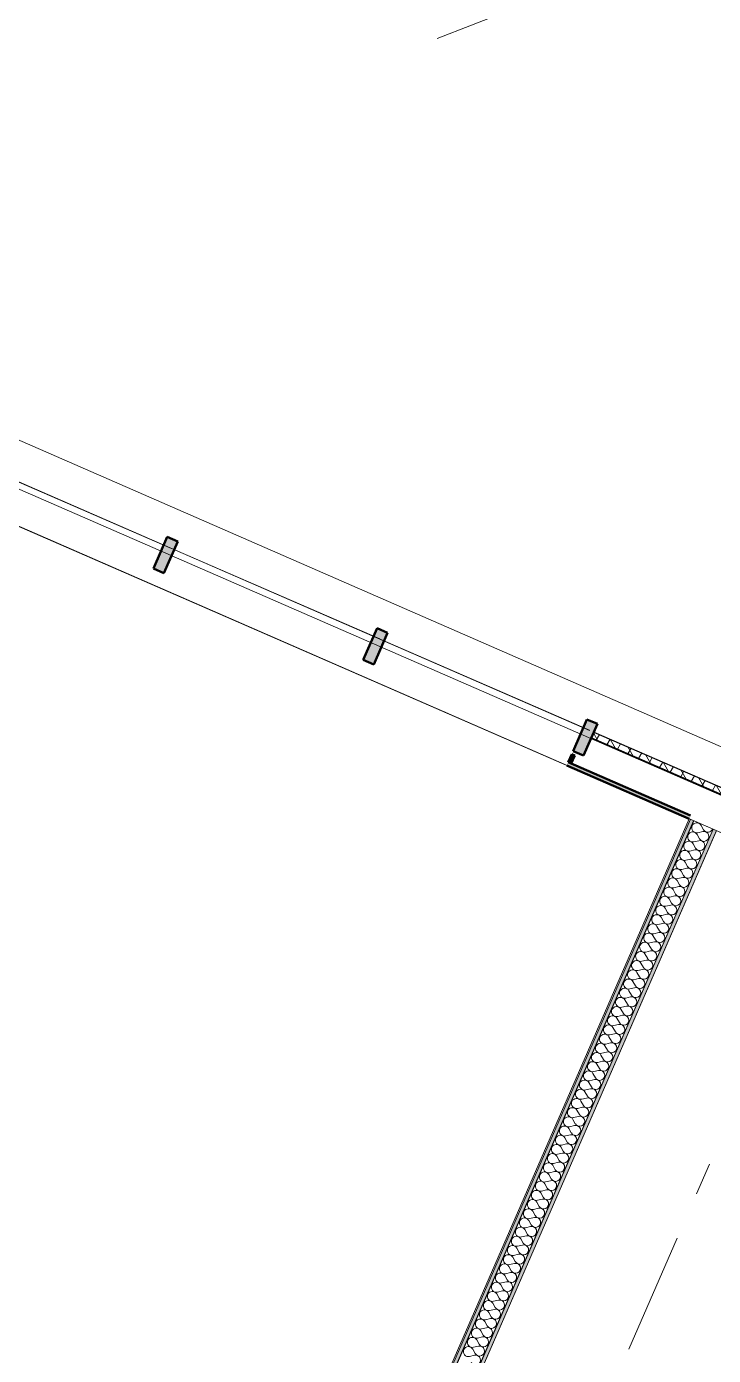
# Model space of a CAD drawing. Header units: millimetres. Extents: x -37281 to 954596, y -59787 to 956680.
# Drawn here: x 871596 to 874598, y -28844 to -23037 of the extents above; entities that cross this region are included whole.
import ezdxf
from ezdxf.enums import TextEntityAlignment as Align

# ---------------------------------------------------------------- set-up
doc = ezdxf.new("R2010")
doc.units = ezdxf.units.MM
doc.header["$MEASUREMENT"] = 0
doc.linetypes.add('Double Dashed', pattern=[1093.611073, 529.166651, -211.666656, 141.111112, -211.666656])
for name, color, linetype in [('A-25-M_Wall_Int', 7, 'Continuous'), ('New_A-15-MG_Structural_Grid_Phase_2', 7, 'Continuous'), ('New_A-20-M_Floor_Slab', 7, 'Continuous'), ('New_A-20-M_Roof', 7, 'Continuous'), ('New_A-20-M_Roof_Accessory', 7, 'Continuous'), ('New_A-25-M_Curtain_Wall', 7, 'Continuous'), ('New_A-25-M_Wall_Ext', 7, 'Continuous'), ('New_A-25-M_Wall_Int', 7, 'Continuous'), ('New_A-35-M_FFE-Zone', 7, 'Continuous'), ('New_ArchiCAD Doors', 7, 'Continuous')]:
    doc.layers.add(name, color=color, linetype=linetype)
for name, color, linetype, lineweight, true_color in [('A-25-M_Wall_Int_Pen_No__107', 7, 'Continuous', 15, 0xa6a6a6), ('A-25-M_Wall_Int_Pen_No__27', 7, 'Continuous', 50, 0x2a2a2a), ('New_A-15-MG_Structural_Grid_Phase_2_Pen_No__222', 7, 'Continuous', 13, 0x65af33), ('New_A-20-M_Roof_Accessory_Pen_No__81', 7, 'Continuous', 20, 0x6a6a6a), ('New_A-25-M_Curtain_Wall_Pen_No__144', 7, 'Continuous', 0, 0xc8c8c8), ('New_A-25-M_Curtain_Wall_Pen_No__165', 7, 'Continuous', 0, 0x006060), ('New_A-25-M_Curtain_Wall_Pen_No__27', 7, 'Continuous', 50, 0x2a2a2a), ('New_A-25-M_Curtain_Wall_Pen_No__43', 7, 'Continuous', 30, 0x444444), ('New_A-25-M_Wall_Int_Pen_No__107', 7, 'Continuous', 15, 0xa6a6a6), ('New_A-35-M_FFE-Zone_Pen_No__74', 7, 'Continuous', 20, 0x606060)]:
    doc.layers.add(name, color=color, linetype=linetype, lineweight=lineweight, true_color=true_color)
for name, color, linetype, lineweight in [('New_A-20-M_Floor_Slab_Pen_No__89', 8, 'Continuous', 20), ('New_A-20-M_Roof_Accessory_Pen_No__1', 7, 'Continuous', 13), ('New_A-20-M_Roof_Pen_No__93', 8, 'Continuous', 13), ('New_A-25-M_Curtain_Wall_Pen_No__1', 7, 'Continuous', 13), ('New_A-25-M_Wall_Int_Pen_No__1', 7, 'Continuous', 13), ('New_ArchiCAD Doors_Pen_No__87', 8, 'Continuous', 20), ('New_ArchiCAD Zone Stamps_Pen_No__9', 7, 'Continuous', 13)]:
    doc.layers.add(name, color=color, linetype=linetype, lineweight=lineweight)
doc.styles.add('GENERATED_STYLE_2', font='')
doc.styles.add('GENERATED_STYLE_3', font='')
doc.styles.add('GENERATED_STYLE_4', font='')
doc.styles.get('GENERATED_STYLE_2').set_extended_font_data('Arial', bold=True)
doc.styles.get('GENERATED_STYLE_3').set_extended_font_data('Arial')
doc.styles.get('GENERATED_STYLE_4').set_extended_font_data('Swis721 BT')

# ---------------------------------------------------------------- blocks, each defined once
blk = doc.blocks.new('Research Area_ member of academic staff_INB 2306_69_2', base_point=(870199.3, -30607.2))
at = {"layer": 'New_A-35-M_FFE-Zone_Pen_No__74', "linetype": 'Continuous'}
for p, q in [((874491.8, -26498.4), (870659.9, -24827.6)), ((870215.7, -36304.7), (874491.8, -26498.4))]:
    blk.add_line(p, q, dxfattribs=at)
at = {"layer": 'New_ArchiCAD Zone Stamps_Pen_No__9'}
for tag, height, style, p in [('zoneNameLine2', 250, 'GENERATED_STYLE_2', (868799.5, -33436.6)), ('ROOM_NAME', 250, 'GENERATED_STYLE_2', (868367.3, -33248.1)), ('DUMMY_650', 200, 'GENERATED_STYLE_3', (869939.1, -32973.9)), ('measuredAreaCode', 200, 'GENERATED_STYLE_3', (869591.7, -33770.6)), ('ROOM_NUMBER', 200, 'GENERATED_STYLE_3', (869231.6, -33613.6)), ('DUMMY_651', 133.3, 'GENERATED_STYLE_3', (870060.9, -32679.3)), ('DUMMY_649', 200, 'GENERATED_STYLE_3', (869725.7, -33463.2))]:
    blk.add_attdef(tag, text='', height=height, rotation=66.44041, dxfattribs=dict(at, style=style)).set_placement(p, align=Align.TOP_LEFT)
blk = doc.blocks.new('LiSC Research_INB 2307_74_2', base_point=(876282.6, -31648))
at = {"layer": 'New_A-35-M_FFE-Zone_Pen_No__74', "linetype": 'Continuous'}
blk.add_line((874608, -26557.2), (870334.9, -36356.7), dxfattribs=at)
at = {"layer": 'New_ArchiCAD Zone Stamps_Pen_No__9'}
for tag, height, style, p in [('ROOM_NAME', 250, 'GENERATED_STYLE_2', (874121.3, -30761.7)), ('zoneNameLine2', 250, 'GENERATED_STYLE_2', (873932.9, -31193.8)), ('ROOM_NUMBER', 200, 'GENERATED_STYLE_3', (873744.4, -31614.5)), ('measuredAreaCode', 200, 'GENERATED_STYLE_3', (873587.4, -31974.6)), ('DUMMY_649', 200, 'GENERATED_STYLE_3', (873894.8, -32108.7)), ('DUMMY_650', 200, 'GENERATED_STYLE_3', (874384.1, -32322.1)), ('DUMMY_651', 133.3, 'GENERATED_STYLE_3', (874663.4, -32428.6))]:
    blk.add_attdef(tag, text='', height=height, rotation=336.44041, dxfattribs=dict(at, style=style)).set_placement(p, align=Align.TOP_LEFT)
blk = doc.blocks.new('Slab_14_2', base_point=(829422.8, -33019))
at = {"layer": 'New_A-20-M_Floor_Slab_Pen_No__89', "linetype": 'Continuous', "flags": 128}
blk.add_lwpolyline([(835797.7, -36246.6), (846609.8, -40961.2), (845513.8, -43474.6), (849166.7, -45067.5), (849455.5, -44405), (854577.7, -46638.6), (853018.9, -50213.5), (857347.6, -52101), (859874.2, -46306.9), (865370.5, -48703.5), (865314.1, -48832.8), (876789.2, -53836.5), (882242.3, -41330.7), (881288.2, -40914.7), (882070.4, -39120.9), (882663.1, -39379.3), (882878.6, -38885), (883240, -39042.6), (884524.6, -36096.6), (881673.5, -34853.4), (883643.6, -30335.3), (875291.9, -26693.5), (875235.6, -26822.8), (866165.9, -22868)], dxfattribs=at)
blk = doc.blocks.new('Slab_18_2', base_point=(875235.6, -26822.8))
at = {"layer": 'New_A-20-M_Floor_Slab_Pen_No__89', "linetype": 'Continuous', "flags": 128}
blk.add_lwpolyline([(875235.6, -26822.8), (866165.9, -22868), (874174.2, -4502.5), (883243.8, -8457.3)], close=True, dxfattribs=at)
blk = doc.blocks.new('Curtain Wall_31_2', base_point=(864302.5, 0))
at = {"layer": 'New_A-25-M_Curtain_Wall', "linetype": 'Continuous', "lineweight": 0, "true_color": 0x000000}
h = blk.add_hatch(dxfattribs=at)
h.set_pattern_fill('Batt_Insulation_0002', color=178, style=0, pattern_type=2)
h.set_pattern_definition([(60, (864302.5, 0), (-43.30127, 25), []), (120, (864302.5, 0), (43.30127, 25), [])])
h.paths.add_polyline_path([(874946.3, -26498.4), (874075.2, -26119.5), (874064, -26145.2), (874935.2, -26524.1)])
at = {"layer": 'New_A-25-M_Curtain_Wall_Pen_No__144', "linetype": 'Continuous'}
for points in [[(872210.6, -25266.6), (872150.4, -25405.1), (872196.3, -25425), (872256.5, -25286.6)], [(873127.7, -25665.5), (873067.4, -25803.9), (873113.3, -25823.9), (873173.5, -25685.4)], [(874044.7, -26064.3), (873984.5, -26202.8), (874030.3, -26222.7), (874090.5, -26084.2)]]:
    blk.add_hatch(color=256, dxfattribs=at).paths.add_polyline_path(points)
at = {"layer": 'New_A-25-M_Curtain_Wall_Pen_No__165', "linetype": 'Continuous', "lineweight": 0, "true_color": 0x001818}
for points in [[(871296.2, -24912), (872222.4, -25314.8), (872222.8, -25313.9), (871296.6, -24911.1)], [(872213.2, -25310.8), (873139.4, -25713.6), (873139.8, -25712.7), (872213.6, -25309.9)], [(873130.2, -25709.7), (874056.4, -26112.5), (874056.8, -26111.6), (873130.6, -25708.7)]]:
    blk.add_hatch(color=168, dxfattribs=at).paths.add_polyline_path(points)
at = {"layer": 'New_A-25-M_Curtain_Wall_Pen_No__1', "linetype": 'Continuous'}
for p, q in [((871296.2, -24912), (872222.4, -25314.8)), ((872222.8, -25313.9), (871296.6, -24911.1)), ((872213.6, -25309.9), (872213.2, -25310.8)), ((872213.2, -25310.8), (873139.4, -25713.6)), ((873139.8, -25712.7), (872213.6, -25309.9)), ((872222.4, -25314.8), (872222.8, -25313.9)), ((873130.6, -25708.7), (873130.2, -25709.7)), ((873130.2, -25709.7), (874056.4, -26112.5)), ((874056.8, -26111.6), (873130.6, -25708.7)), ((873139.4, -25713.6), (873139.8, -25712.7)), ((874056.4, -26112.5), (874056.8, -26111.6))]:
    blk.add_line(p, q, dxfattribs=at)
at = {"layer": 'New_A-25-M_Curtain_Wall_Pen_No__27', "linetype": 'Continuous'}
for p, q in [((872210.6, -25266.6), (872150.4, -25405.1)), ((872196.3, -25425), (872256.5, -25286.6)), ((872256.5, -25286.6), (872210.6, -25266.6)), ((872150.4, -25405.1), (872196.3, -25425)), ((873127.7, -25665.5), (873067.4, -25803.9)), ((873173.5, -25685.4), (873127.7, -25665.5)), ((873113.3, -25823.9), (873173.5, -25685.4)), ((873067.4, -25803.9), (873113.3, -25823.9)), ((874044.7, -26064.3), (873984.5, -26202.8)), ((874090.5, -26084.2), (874044.7, -26064.3)), ((874030.3, -26222.7), (874090.5, -26084.2)), ((873984.5, -26202.8), (874030.3, -26222.7))]:
    blk.add_line(p, q, dxfattribs=at)
at = {"layer": 'New_A-25-M_Curtain_Wall_Pen_No__43', "linetype": 'Continuous'}
for p, q in [((874075.2, -26119.5), (874946.3, -26498.4)), ((874935.2, -26524.1), (874064, -26145.2))]:
    blk.add_line(p, q, dxfattribs=at)
blk = doc.blocks.new('Simple Door Opening_12')
at = {"layer": 'New_ArchiCAD Doors_Pen_No__87', "linetype": 'Continuous'}
for p, q in [((4056, 0), (-4056, 0)), ((-4056, -345), (4056, -345))]:
    blk.add_line(p, q, dxfattribs=at)
blk = doc.blocks.new('Wall_306_2', base_point=(875480, -26929.3))
at = {"layer": 'New_ArchiCAD Doors', "color": 251, "linetype": 'Continuous', "lineweight": 20, "true_color": 0x606060, "xscale": -0.9999999999999999, "zscale": 1000, "rotation": 336.4404115840111}
blk.add_blockref('Simple Door Opening_12', (871367.7, -24759.8), dxfattribs=at)
blk = doc.blocks.new('*X1054', base_point=(864302.5, 0))
at = {"layer": 'New_A-25-M_Wall_Int_Pen_No__107', "linetype": 'Continuous'}
for p, q in [((874554.7, -26546.2), (874543.9, -26527.2)), ((874533.7, -26594.4), (874512.3, -26599.4)), ((874537.2, -26586.4), (874526.4, -26567.3)), ((874551.2, -26554.2), (874529.9, -26559.3)), ((874502.1, -26666.7), (874491.3, -26647.6)), ((874516.2, -26634.5), (874494.8, -26639.6)), ((874519.7, -26626.5), (874508.8, -26607.5)), ((874484.6, -26706.8), (874473.8, -26687.8)), ((874498.6, -26674.7), (874477.3, -26679.8)), ((874449.6, -26787.1), (874438.8, -26768.1)), ((874463.6, -26755), (874442.3, -26760.1)), ((874467.1, -26747), (874456.3, -26727.9)), ((874481.1, -26714.9), (874459.8, -26719.9)), ((874432.1, -26827.3), (874421.3, -26808.3)), ((874446.1, -26795.2), (874424.8, -26800.2)), ((874411.1, -26875.5), (874389.8, -26880.5)), ((874414.6, -26867.5), (874403.8, -26848.4)), ((874428.6, -26835.3), (874407.3, -26840.4)), ((874379.6, -26947.8), (874368.8, -26928.7)), ((874393.6, -26915.7), (874372.3, -26920.7)), ((874397.1, -26907.6), (874386.3, -26888.6)), ((874358.6, -26996), (874337.2, -27001)), ((874362.1, -26987.9), (874351.2, -26968.9)), ((874376.1, -26955.8), (874354.7, -26960.9)), ((874327, -27068.3), (874316.2, -27049.2)), ((874341, -27036.1), (874319.7, -27041.2)), ((874344.5, -27028.1), (874333.7, -27009)), ((874306, -27116.4), (874284.7, -27121.5)), ((874309.5, -27108.4), (874298.7, -27089.4)), ((874323.5, -27076.3), (874302.2, -27081.3)), ((874274.5, -27188.7), (874263.7, -27169.7)), ((874288.5, -27156.6), (874267.2, -27161.6)), ((874292, -27148.6), (874281.2, -27129.5)), ((874257, -27228.9), (874246.2, -27209.8)), ((874271, -27196.8), (874249.7, -27201.8)), ((874222, -27309.2), (874211.2, -27290.1)), ((874236, -27277.1), (874214.7, -27282.1)), ((874239.5, -27269), (874228.7, -27250)), ((874253.5, -27236.9), (874232.2, -27242)), ((874204.5, -27349.4), (874193.6, -27330.3)), ((874218.5, -27317.2), (874197.2, -27322.3)), ((874183.4, -27397.5), (874162.1, -27402.6)), ((874186.9, -27389.5), (874176.1, -27370.5)), ((874201, -27357.4), (874179.6, -27362.4)), ((874151.9, -27469.8), (874141.1, -27450.8)), ((874165.9, -27437.7), (874144.6, -27442.7)), ((874169.4, -27429.7), (874158.6, -27410.6)), ((874130.9, -27518), (874109.6, -27523.1)), ((874134.4, -27510), (874123.6, -27490.9)), ((874148.4, -27477.9), (874127.1, -27482.9)), ((874099.4, -27590.3), (874088.6, -27571.3)), ((874113.4, -27558.2), (874092.1, -27563.2)), ((874116.9, -27550.1), (874106.1, -27531.1)), ((874078.4, -27638.5), (874057.1, -27643.5)), ((874081.9, -27630.5), (874071.1, -27611.4)), ((874095.9, -27598.3), (874074.6, -27603.4)), ((874046.9, -27710.8), (874036.1, -27691.7)), ((874060.9, -27678.7), (874039.6, -27683.7)), ((874064.4, -27670.6), (874053.6, -27651.6)), ((874029.4, -27750.9), (874018.5, -27731.9)), ((874043.4, -27718.8), (874022, -27723.9)), ((873994.3, -27831.3), (873983.5, -27812.2)), ((874008.3, -27799.1), (873987, -27804.2)), ((874011.8, -27791.1), (874001, -27772)), ((874025.8, -27759), (874004.5, -27764)), ((873976.8, -27871.4), (873966, -27852.4)), ((873990.8, -27839.3), (873969.5, -27844.3)), ((873941.8, -27951.7), (873931, -27932.7)), ((873955.8, -27919.6), (873934.5, -27924.6)), ((873959.3, -27911.6), (873948.5, -27892.5)), ((873973.3, -27879.4), (873952, -27884.5)), ((873924.3, -27991.9), (873913.5, -27972.8)), ((873938.3, -27959.8), (873917, -27964.8)), ((873903.3, -28040.1), (873882, -28045.1)), ((873906.8, -28032), (873896, -28013)), ((873920.8, -27999.9), (873899.5, -28005)), ((873871.8, -28112.4), (873860.9, -28093.3)), ((873885.8, -28080.2), (873864.4, -28085.3)), ((873889.3, -28072.2), (873878.5, -28053.1)), ((873850.7, -28160.5), (873829.4, -28165.6)), ((873854.2, -28152.5), (873843.4, -28133.5)), ((873868.3, -28120.4), (873846.9, -28125.4)), ((873819.2, -28232.8), (873808.4, -28213.8)), ((873833.2, -28200.7), (873811.9, -28205.7)), ((873836.7, -28192.7), (873825.9, -28173.6)), ((873798.2, -28281), (873776.9, -28286.1)), ((873801.7, -28273), (873790.9, -28253.9)), ((873815.7, -28240.9), (873794.4, -28245.9)), ((873766.7, -28353.3), (873755.9, -28334.3)), ((873780.7, -28321.2), (873759.4, -28326.2)), ((873784.2, -28313.1), (873773.4, -28294.1)), ((873749.2, -28393.5), (873738.4, -28374.4)), ((873763.2, -28361.3), (873741.9, -28366.4)), ((873714.2, -28473.8), (873703.3, -28454.7)), ((873728.2, -28441.6), (873706.8, -28446.7)), ((873731.7, -28433.6), (873720.9, -28414.6)), ((873745.7, -28401.5), (873724.4, -28406.5)), ((873696.6, -28513.9), (873685.8, -28494.9)), ((873710.7, -28481.8), (873689.3, -28486.9)), ((873675.6, -28562.1), (873654.3, -28567.2)), ((873679.1, -28554.1), (873668.3, -28535)), ((873693.1, -28522), (873671.8, -28527)), ((873644.1, -28634.4), (873633.3, -28615.4)), ((873658.1, -28602.3), (873636.8, -28607.3)), ((873661.6, -28594.2), (873650.8, -28575.2)), ((873623.1, -28682.6), (873601.8, -28687.6)), ((873626.6, -28674.6), (873615.8, -28655.5)), ((873640.6, -28642.4), (873619.3, -28647.5)), ((873591.6, -28754.9), (873580.8, -28735.8)), ((873605.6, -28722.8), (873584.3, -28727.8)), ((873609.1, -28714.7), (873598.3, -28695.7)), ((873570.6, -28803.1), (873549.3, -28808.1)), ((873574.1, -28795), (873563.3, -28776)), ((873588.1, -28762.9), (873566.8, -28768)), ((873553.1, -28843.2), (873531.7, -28848.3)), ((873556.6, -28835.2), (873545.8, -28816.1))]:
    blk.add_line(p, q, dxfattribs=at)
for centre, start, end in [((874524.8, -26538), 156.44041, 283.31031), ((874524.8, -26538), 29.57051, 156.44041), ((874542.3, -26497.8), 228.10026, 264.78056), ((874489.8, -26618.3), 29.57051, 156.44041), ((874507.3, -26578.1), 156.44041, 283.31031), ((874507.3, -26578.1), 29.57051, 156.44041), ((874538.7, -26615.7), 209.57051, 103.31031), ((874556.2, -26575.6), 209.57051, 103.31031), ((874573.7, -26535.4), 209.57051, 339.35199), ((874472.3, -26658.4), 156.44041, 283.31031), ((874472.3, -26658.4), 29.57051, 156.44041), ((874489.8, -26618.3), 156.44041, 283.31031), ((874521.2, -26655.9), 209.57051, 103.31031), ((874454.8, -26698.6), 156.44041, 283.31031), ((874454.8, -26698.6), 29.57051, 156.44041), ((874503.7, -26696), 209.57051, 103.31031), ((874419.7, -26778.9), 156.44041, 283.31031), ((874419.7, -26778.9), 29.57051, 156.44041), ((874437.3, -26738.7), 156.44041, 283.31031), ((874437.3, -26738.7), 29.57051, 156.44041), ((874468.7, -26776.3), 209.57051, 103.31031), ((874486.2, -26736.2), 209.57051, 103.31031), ((874402.2, -26819.1), 156.44041, 283.31031), ((874402.2, -26819.1), 29.57051, 156.44041), ((874451.2, -26816.5), 209.57051, 103.31031), ((874367.2, -26899.4), 29.57051, 156.44041), ((874384.7, -26859.2), 156.44041, 283.31031), ((874384.7, -26859.2), 29.57051, 156.44041), ((874416.1, -26896.8), 209.57051, 103.31031), ((874433.6, -26856.7), 209.57051, 103.31031), ((874349.7, -26939.5), 156.44041, 283.31031), ((874349.7, -26939.5), 29.57051, 156.44041), ((874367.2, -26899.4), 156.44041, 283.31031), ((874398.6, -26937), 209.57051, 103.31031), ((874314.7, -27019.9), 29.57051, 156.44041), ((874332.2, -26979.7), 156.44041, 283.31031), ((874332.2, -26979.7), 29.57051, 156.44041), ((874363.6, -27017.3), 209.57051, 103.31031), ((874381.1, -26977.1), 209.57051, 103.31031), ((874297.2, -27060), 156.44041, 283.31031), ((874297.2, -27060), 29.57051, 156.44041), ((874314.7, -27019.9), 156.44041, 283.31031), ((874346.1, -27057.4), 209.57051, 103.31031), ((874262.2, -27140.3), 29.57051, 156.44041), ((874279.7, -27100.2), 156.44041, 283.31031), ((874279.7, -27100.2), 29.57051, 156.44041), ((874311.1, -27137.8), 209.57051, 103.31031), ((874328.6, -27097.6), 209.57051, 103.31031), ((874244.6, -27180.5), 156.44041, 283.31031), ((874244.6, -27180.5), 29.57051, 156.44041), ((874262.2, -27140.3), 156.44041, 283.31031), ((874293.6, -27177.9), 209.57051, 103.31031), ((874227.1, -27220.6), 156.44041, 283.31031), ((874227.1, -27220.6), 29.57051, 156.44041), ((874276, -27218.1), 209.57051, 103.31031), ((874192.1, -27301), 156.44041, 283.31031), ((874192.1, -27301), 29.57051, 156.44041), ((874209.6, -27260.8), 156.44041, 283.31031), ((874209.6, -27260.8), 29.57051, 156.44041), ((874241, -27298.4), 209.57051, 103.31031), ((874258.5, -27258.2), 209.57051, 103.31031), ((874174.6, -27341.1), 156.44041, 283.31031), ((874174.6, -27341.1), 29.57051, 156.44041), ((874223.5, -27338.5), 209.57051, 103.31031), ((874139.6, -27421.4), 29.57051, 156.44041), ((874157.1, -27381.3), 156.44041, 283.31031), ((874157.1, -27381.3), 29.57051, 156.44041), ((874188.5, -27418.9), 209.57051, 103.31031), ((874206, -27378.7), 209.57051, 103.31031), ((874122.1, -27461.6), 156.44041, 283.31031), ((874122.1, -27461.6), 29.57051, 156.44041), ((874139.6, -27421.4), 156.44041, 283.31031), ((874171, -27459), 209.57051, 103.31031), ((874087, -27541.9), 29.57051, 156.44041), ((874104.6, -27501.7), 156.44041, 283.31031), ((874104.6, -27501.7), 29.57051, 156.44041), ((874136, -27539.3), 209.57051, 103.31031), ((874153.5, -27499.2), 209.57051, 103.31031), ((874069.5, -27582.1), 156.44041, 283.31031), ((874069.5, -27582.1), 29.57051, 156.44041), ((874087, -27541.9), 156.44041, 283.31031), ((874118.4, -27579.5), 209.57051, 103.31031), ((874034.5, -27662.4), 29.57051, 156.44041), ((874052, -27622.2), 156.44041, 283.31031), ((874052, -27622.2), 29.57051, 156.44041), ((874083.4, -27659.8), 209.57051, 103.31031), ((874100.9, -27619.7), 209.57051, 103.31031), ((874017, -27702.5), 156.44041, 283.31031), ((874017, -27702.5), 29.57051, 156.44041), ((874034.5, -27662.4), 156.44041, 283.31031), ((874065.9, -27700), 209.57051, 103.31031), ((873999.5, -27742.7), 156.44041, 283.31031), ((873999.5, -27742.7), 29.57051, 156.44041), ((874030.9, -27780.3), 209.57051, 103.31031), ((874048.4, -27740.1), 209.57051, 103.31031), ((873964.5, -27823), 156.44041, 283.31031), ((873964.5, -27823), 29.57051, 156.44041), ((873982, -27782.9), 156.44041, 283.31031), ((873982, -27782.9), 29.57051, 156.44041), ((874013.4, -27820.4), 209.57051, 103.31031), ((873947, -27863.2), 156.44041, 283.31031), ((873947, -27863.2), 29.57051, 156.44041), ((873995.9, -27860.6), 209.57051, 103.31031), ((873911.9, -27943.5), 29.57051, 156.44041), ((873929.4, -27903.3), 156.44041, 283.31031), ((873929.4, -27903.3), 29.57051, 156.44041), ((873960.8, -27940.9), 209.57051, 103.31031), ((873978.4, -27900.8), 209.57051, 103.31031), ((873894.4, -27983.6), 156.44041, 283.31031), ((873894.4, -27983.6), 29.57051, 156.44041), ((873911.9, -27943.5), 156.44041, 283.31031), ((873943.3, -27981.1), 209.57051, 103.31031), ((873859.4, -28064), 29.57051, 156.44041), ((873876.9, -28023.8), 156.44041, 283.31031), ((873876.9, -28023.8), 29.57051, 156.44041), ((873908.3, -28061.4), 209.57051, 103.31031), ((873925.8, -28021.2), 209.57051, 103.31031), ((873841.9, -28104.1), 156.44041, 283.31031), ((873841.9, -28104.1), 29.57051, 156.44041), ((873859.4, -28064), 156.44041, 283.31031), ((873890.8, -28101.5), 209.57051, 103.31031), ((873806.9, -28184.4), 29.57051, 156.44041), ((873824.4, -28144.3), 156.44041, 283.31031), ((873824.4, -28144.3), 29.57051, 156.44041), ((873855.8, -28181.9), 209.57051, 103.31031), ((873873.3, -28141.7), 209.57051, 103.31031), ((873789.4, -28224.6), 156.44041, 283.31031), ((873789.4, -28224.6), 29.57051, 156.44041), ((873806.9, -28184.4), 156.44041, 283.31031), ((873838.3, -28222), 209.57051, 103.31031), ((873771.8, -28264.7), 156.44041, 283.31031), ((873771.8, -28264.7), 29.57051, 156.44041), ((873803.3, -28302.3), 209.57051, 103.31031), ((873820.8, -28262.2), 209.57051, 103.31031), ((873736.8, -28345.1), 156.44041, 283.31031), ((873736.8, -28345.1), 29.57051, 156.44041), ((873754.3, -28304.9), 156.44041, 283.31031), ((873754.3, -28304.9), 29.57051, 156.44041), ((873785.7, -28342.5), 209.57051, 103.31031), ((873719.3, -28385.2), 156.44041, 283.31031), ((873719.3, -28385.2), 29.57051, 156.44041), ((873768.2, -28382.7), 209.57051, 103.31031), ((873684.3, -28465.5), 29.57051, 156.44041), ((873701.8, -28425.4), 156.44041, 283.31031), ((873701.8, -28425.4), 29.57051, 156.44041), ((873733.2, -28463), 209.57051, 103.31031), ((873750.7, -28422.8), 209.57051, 103.31031), ((873666.8, -28505.7), 156.44041, 283.31031), ((873666.8, -28505.7), 29.57051, 156.44041), ((873684.3, -28465.5), 156.44041, 283.31031), ((873715.7, -28503.1), 209.57051, 103.31031), ((873631.8, -28586), 29.57051, 156.44041), ((873649.3, -28545.8), 156.44041, 283.31031), ((873649.3, -28545.8), 29.57051, 156.44041), ((873680.7, -28583.4), 209.57051, 103.31031), ((873698.2, -28543.3), 209.57051, 103.31031), ((873614.3, -28626.2), 156.44041, 283.31031), ((873614.3, -28626.2), 29.57051, 156.44041), ((873631.8, -28586), 156.44041, 283.31031), ((873663.2, -28623.6), 209.57051, 103.31031), ((873579.2, -28706.5), 29.57051, 156.44041), ((873596.7, -28666.3), 156.44041, 283.31031), ((873596.7, -28666.3), 29.57051, 156.44041), ((873628.1, -28703.9), 209.57051, 103.31031), ((873645.7, -28663.8), 209.57051, 103.31031), ((873561.7, -28746.6), 156.44041, 283.31031), ((873561.7, -28746.6), 29.57051, 156.44041), ((873579.2, -28706.5), 156.44041, 283.31031), ((873610.6, -28744.1), 209.57051, 103.31031), ((873544.2, -28786.8), 156.44041, 283.31031), ((873544.2, -28786.8), 29.57051, 156.44041), ((873575.6, -28824.4), 209.57051, 103.31031), ((873593.1, -28784.2), 209.57051, 103.31031), ((873526.7, -28827), 156.44041, 283.31031), ((873526.7, -28827), 29.57051, 156.44041), ((873558.1, -28864.5), 209.57051, 103.31031)]:
    blk.add_arc(centre, 21.9, start, end, dxfattribs=at)
blk = doc.blocks.new('Wall_329_2', base_point=(870334.9, -36356.7))
at = {"layer": 'New_A-25-M_Wall_Int_Pen_No__107', "linetype": 'Continuous'}
for points in [[(870235, -36313.1), (874511, -26506.8), (874497.3, -26500.8), (870221.2, -36307.1)], [(870334.9, -36356.7), (874610.9, -26550.4), (874597.2, -26544.4), (870321.2, -36350.7)]]:
    blk.add_hatch(color=256, dxfattribs=at).paths.add_polyline_path(points)
at = {"layer": 'New_A-25-M_Wall_Int_Pen_No__107', "linetype": 'Continuous', "lineweight": 0, "true_color": 0x535353}
for points in [[(870235.9, -36313.5), (874511.9, -26507.2), (874511, -26506.8), (870235, -36313.1)], [(870321.2, -36350.7), (874597.2, -26544.4), (874596.3, -26544), (870320.2, -36350.3)]]:
    blk.add_hatch(color=251, dxfattribs=at).paths.add_polyline_path(points)
at = {"layer": 'New_A-25-M_Wall_Int_Pen_No__1', "linetype": 'Continuous'}
for p, q in [((870235, -36313.1), (874511, -26506.8)), ((870235.9, -36313.5), (874511.9, -26507.2)), ((870320.2, -36350.3), (874596.3, -26544)), ((870321.2, -36350.7), (874597.2, -26544.4))]:
    blk.add_line(p, q, dxfattribs=at)
at = {"layer": 'New_A-25-M_Wall_Int_Pen_No__1', "linetype": 'Continuous', "flags": 128}
for points in [[(874497.3, -26500.8), (870221.2, -36307.1)], [(870334.9, -36356.7), (874610.9, -26550.4)]]:
    blk.add_lwpolyline(points, dxfattribs=at)
at = {"layer": 'New_A-25-M_Wall_Int', "color": 250, "lineweight": 50, "true_color": 0x2a2a2a}
blk.add_blockref('*X1054', (864302.5, 0), dxfattribs=at)
blk = doc.blocks.new('Wall_392_2', base_point=(874491.8, -26498.4))
at = {"layer": 'A-25-M_Wall_Int_Pen_No__107', "linetype": 'Continuous'}
blk.add_hatch(color=256, dxfattribs=at).paths.add_polyline_path([(874497.8, -26484.7), (873963, -26251.5), (873957, -26265.2), (874491.8, -26498.4)])
at = {"layer": 'A-25-M_Wall_Int_Pen_No__27', "linetype": 'Continuous', "flags": 128}
for points in [[(873957, -26265.2), (874491.8, -26498.4)], [(874497.8, -26484.7), (873963, -26251.5)]]:
    blk.add_lwpolyline(points, dxfattribs=at)
blk = doc.blocks.new('Wall_393_2', base_point=(873963, -26251.5))
at = {"layer": 'A-25-M_Wall_Int_Pen_No__107', "linetype": 'Continuous'}
blk.add_hatch(color=256, dxfattribs=at).paths.add_polyline_path([(873976.7, -26257.5), (873992.1, -26222.3), (873978.3, -26216.3), (873963, -26251.5)])
at = {"layer": 'A-25-M_Wall_Int_Pen_No__27', "linetype": 'Continuous', "flags": 128}
for points in [[(873978.3, -26216.3), (873963, -26251.5)], [(873976.7, -26257.5), (873992.1, -26222.3)], [(873992.1, -26222.3), (873978.3, -26216.3)], [(873963, -26251.5), (873976.7, -26257.5)]]:
    blk.add_lwpolyline(points, dxfattribs=at)
blk = doc.blocks.new('Morph_2_2', base_point=(864302.5, 0))
at = {"layer": 'New_A-20-M_Roof_Pen_No__93', "linetype": 'Continuous', "flags": 128}
blk.add_lwpolyline([(875158, -26625.3), (866367, -22792)], dxfattribs=at)
blk = doc.blocks.new('Polyline_4_2', base_point=(874048.1, -22829.9))
at = {"layer": 'New_A-20-M_Roof_Accessory_Pen_No__1', "linetype": 'Continuous'}
for q in [(873789.6, -22171.7), (873389.9, -23088.3)]:
    blk.add_line((874048.1, -22829.9), q, dxfattribs=at)
at = {"layer": 'New_A-20-M_Roof_Accessory_Pen_No__81', "linetype": 'Continuous', "flags": 128}
blk.add_lwpolyline([(874048.1, -22829.9), (870736.8, -21386)], dxfattribs=at)
blk = doc.blocks.new('Standard grid marker_13')
at = {"layer": 'New_A-15-MG_Structural_Grid_Phase_2_Pen_No__222', "linetype": 'Double Dashed'}
blk.add_line((2211.6, 0), (53472.7, 0), dxfattribs=at)
at = {"layer": 'New_A-15-MG_Structural_Grid_Phase_2_Pen_No__222', "style": 'GENERATED_STYLE_4'}
for tag, p in [('AC_MarkerText_1_0', (-500, 1206.2)), ('AC_MarkerText_1_1', (56184.2, 1206.2))]:
    blk.add_attdef(tag, text='', height=350, rotation=270, dxfattribs=at).set_placement(p, align=Align.MIDDLE_CENTER)
blk = doc.blocks.new('Standard grid marker_17')
at = {"layer": 'New_A-15-MG_Structural_Grid_Phase_2_Pen_No__222', "linetype": 'Double Dashed'}
blk.add_line((1000, 0), (47486.2, 0), dxfattribs=at)
at = {"layer": 'New_A-15-MG_Structural_Grid_Phase_2_Pen_No__222', "style": 'GENERATED_STYLE_4'}
for tag, p in [('AC_MarkerText_1_0', (-500, 43.3)), ('AC_MarkerText_1_1', (48986.2, 43.3))]:
    blk.add_attdef(tag, text='', height=350, rotation=180, dxfattribs=at).set_placement(p, align=Align.MIDDLE_CENTER)

msp = doc.modelspace()

# ---------------------------------------------------------------- block references
at = {"layer": 'A-25-M_Wall_Int', "color": 250, "lineweight": 50, "true_color": 0x2a2a2a}
for name, p in [('Wall_393_2', (873963, -26251.5)), ('Wall_392_2', (874491.8, -26498.4))]:
    msp.add_blockref(name, p, dxfattribs=at)
at = {"layer": 'New_A-15-MG_Structural_Grid_Phase_2', "color": 8, "linetype": 'Continuous', "lineweight": 15, "zscale": 1000}
for name, p, rotation in [('Standard grid marker_13', (861978.6, -56907.5), 66.44041158399293), ('Standard grid marker_17', (891178.9, -33774.9), 156.4404115839929)]:
    msp.add_blockref(name, p, dxfattribs=dict(at, rotation=rotation))
at = {"layer": 'New_A-20-M_Floor_Slab', "color": 8, "linetype": 'Continuous', "lineweight": 20}
for name, p in [('Slab_14_2', (829422.8, -33019)), ('Slab_18_2', (875235.6, -26822.8))]:
    msp.add_blockref(name, p, dxfattribs=at)
at = {"layer": 'New_A-20-M_Roof', "linetype": 'Continuous', "lineweight": 0}
msp.add_blockref('Morph_2_2', (864302.5, 0), dxfattribs=at)
at = {"layer": 'New_A-20-M_Roof_Accessory', "color": 251, "linetype": 'Continuous', "lineweight": 20, "true_color": 0x6a6a6a}
msp.add_blockref('Polyline_4_2', (874048.1, -22829.9), dxfattribs=at)
at = {"layer": 'New_A-25-M_Curtain_Wall', "linetype": 'Continuous', "lineweight": 0}
msp.add_blockref('Curtain Wall_31_2', (864302.5, 0), dxfattribs=at)
at = {"layer": 'New_A-25-M_Wall_Ext', "color": 250, "lineweight": 50, "true_color": 0x2a2a2a}
msp.add_blockref('Wall_306_2', (875480, -26929.3), dxfattribs=at)
at = {"layer": 'New_A-25-M_Wall_Int', "color": 250, "lineweight": 50, "true_color": 0x2a2a2a}
msp.add_blockref('Wall_329_2', (870334.9, -36356.7), dxfattribs=at)
at = {"layer": 'New_A-35-M_FFE-Zone', "linetype": 'Continuous'}
for name, p in [('Research Area_ member of academic staff_INB 2306_69_2', (870199.3, -30607.2)), ('LiSC Research_INB 2307_74_2', (876282.6, -31648))]:
    msp.add_blockref(name, p, dxfattribs=at)

doc.saveas('drawing.dxf')
